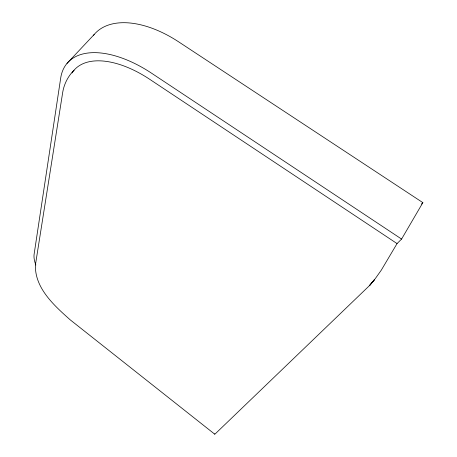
<?xml version="1.0" encoding="UTF-8"?>
<svg xmlns="http://www.w3.org/2000/svg" width="457" height="457" viewBox="0 0 457 457"><rect width="100%" height="100%" fill="white"/><g stroke="black" fill="none" stroke-linecap="round" stroke-linejoin="round"><path stroke-width="0.69" d="M93.302 35.577A90.252 51.39 41.5 0 1 178.681 41.867L422.862 202.634L401.583 239.068L397.053 243.587L381.275 270.184L375.243 278.684L369.633 285.459L215.338 433.767A12.133 0.931 -56.2 0 1 214.681 433.887M74.114 70.161C68.116 76.096 64.14 83.871 62.735 92.183L35.429 264.871C34.555 288.087 54.383 305.739 70.258 319.883L214.699 434.15M369.633 285.459L374.454 279.69L369.484 285.614M66.996 63.42L94.159 34.515M421.468 204.068L422.862 202.634M401.583 239.068L151.593 73.217A92.388 49.042 41 0 0 60.695 78.044L34.138 254.081A64.089 24.078 37.7 0 0 35.852 265.043M397.053 243.587L149.747 79.329A82.843 43.941 41 0 0 72.023 72.966"/></g></svg>
